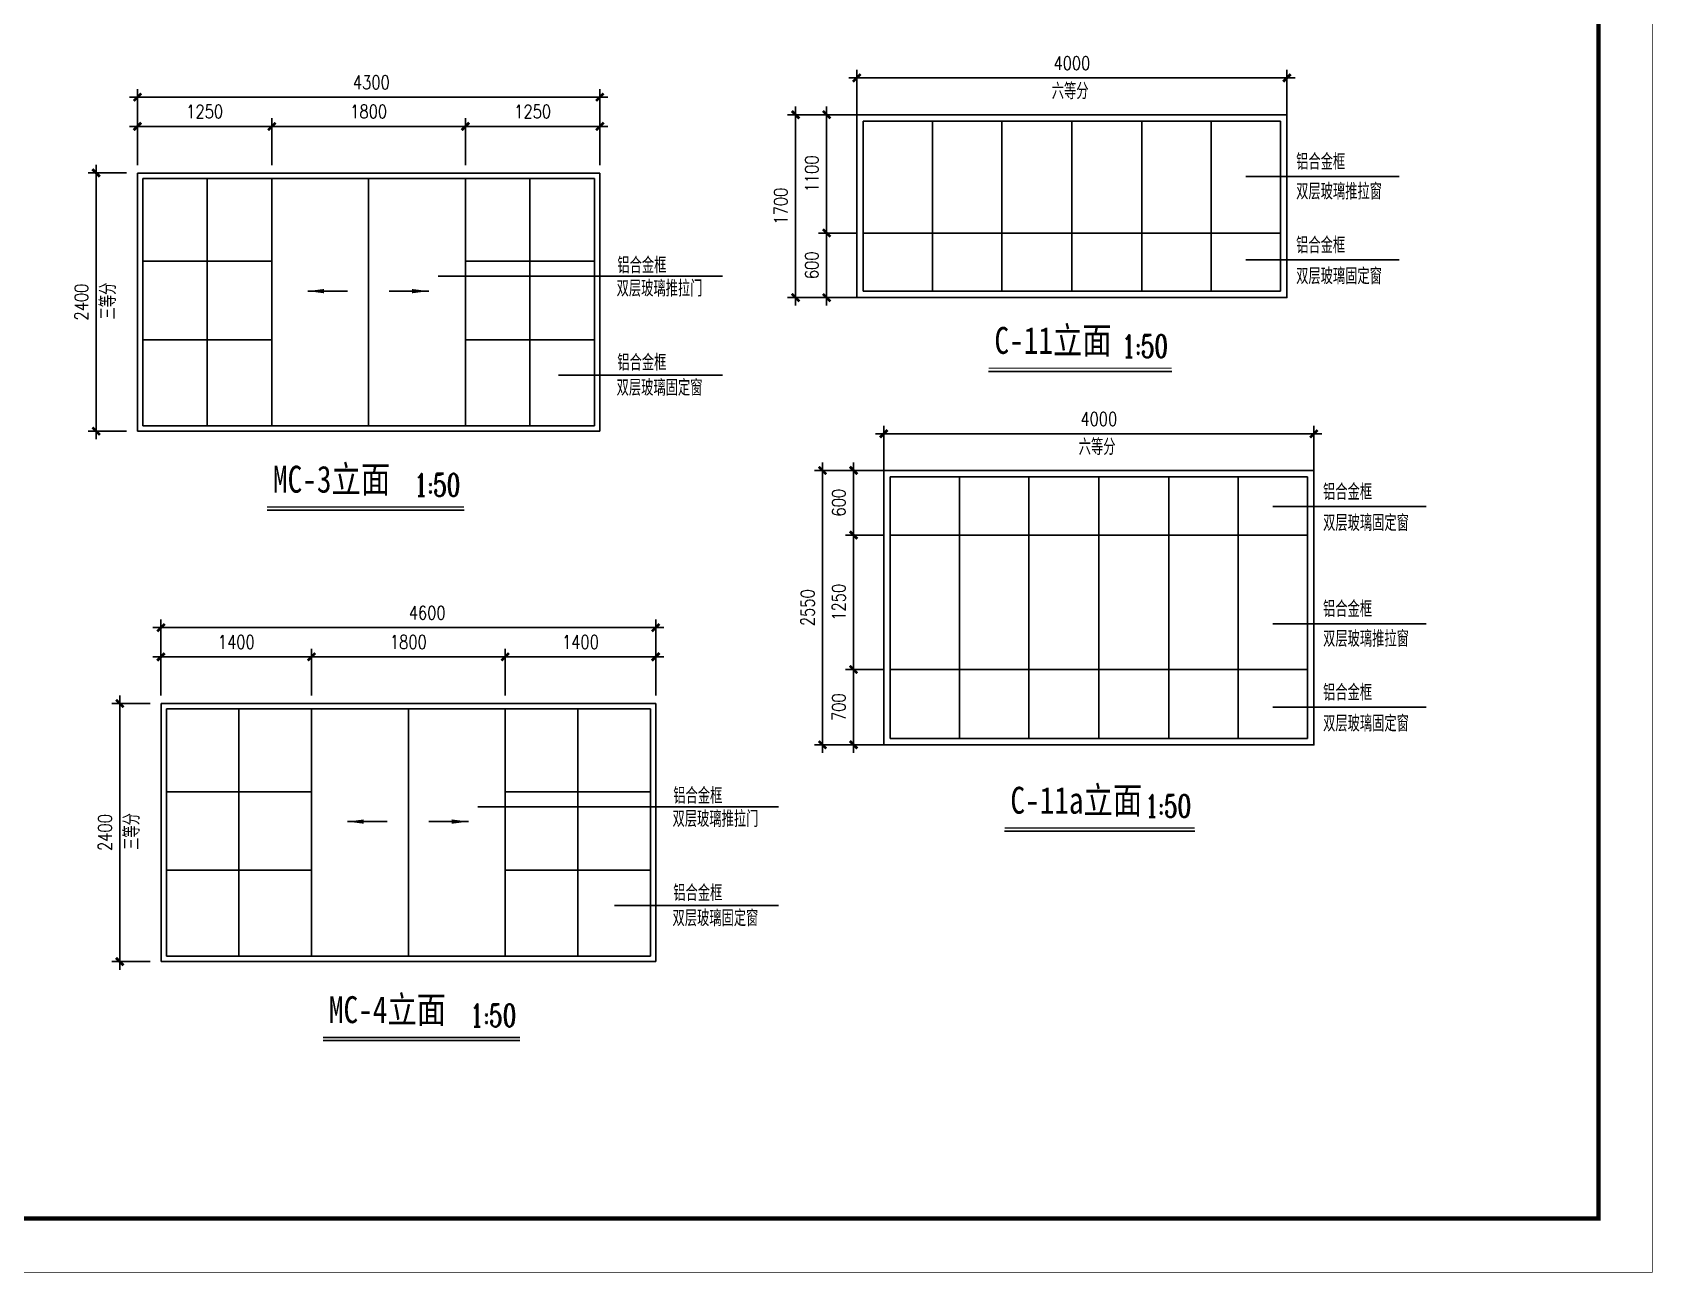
# Model space of a CAD drawing. Extents: x -357449 to -117302, y 127569 to 244935.
# Drawn here: x -324367 to -309301, y 127569 to 139097 of the extents above; entities that cross this region are included whole.
import ezdxf

# ---------------------------------------------------------------- set-up
doc = ezdxf.new("R2010")
doc.units = 0
doc.header["$MEASUREMENT"] = 0
doc.layers.get('0').update_dxf_attribs({"linetype": 'CONTINUOUS'})
doc.layers.get('DEFPOINTS').update_dxf_attribs({"linetype": 'CONTINUOUS'})
for name, color, linetype in [('JAJU', 8, 'CONTINUOUS'), ('LAYER3', 8, 'CONTINUOUS'), ('PD42', 11, 'CONTINUOUS'), ('PUB_TEXT', 7, 'CONTINUOUS'), ('WIN', 4, 'CONTINUOUS'), ('WINDOWS', 4, 'CONTINUOUS'), ('阳台', 4, 'CONTINUOUS')]:
    doc.layers.add(name, color=color, linetype=linetype)
doc.styles.add('_HZTXT', font='txt.shx', dxfattribs={"bigfont": 'fs.shx'})
doc.styles.add('CHINA', font='SimSun.ttf', dxfattribs={"width": 0.85, "height": 150})
doc.styles.add('DIM_FONT', font='SIMPLEX.shx', dxfattribs={"width": 0.8})
doc.styles.add('ROMAND', font='romanc.shx', dxfattribs={"bigfont": 'bigfont.shx'})
doc.dimstyles.get("Standard").update_dxf_attribs({"dimtxt": 375, "dimasz": 1, "dimexe": 150, "dimexo": 0, "dimgap": 200, "dimtad": 1, "dimdec": 0, "dimzin": 0, "dimdsep": 46, "dimtxsty": 'DIM_FONT', "dimblk1": '_DIMX', "dimblk2": '_DIMX', "dimsah": 1, "dimcen": 200, "dimclrd": 256, "dimclre": 256, "dimclrt": 4, "dimadec": 0, "dimazin": 0, "dimtfac": 1, "dimtdec": 0, "dimtix": 1, "dimtmove": 2, "dimatfit": 3, "dimldrblk": '_DIMX', "dimfxl": 0, "dimtolj": 1, "dimtzin": 0, "dimarcsym": 0})

# ---------------------------------------------------------------- blocks, each defined once
blk = doc.blocks.new('_DIMX')
blk.add_line((-150, 0), (150, 0))
at = {"const_width": 50}
blk.add_lwpolyline([(-70, -70), (70, 70)], dxfattribs=at)
blk = doc.blocks.new('*D1435')
at = {"linetype": 'ByBlock'}
for p, q in [((-322323, 150718), (-322323, 151134)), ((-318323, 150718), (-318323, 151134)), ((-322322, 151059), (-318323, 151059))]:
    blk.add_line(p, q, dxfattribs=at)
at = {"layer": 'DEFPOINTS', "color": 0, "linetype": 'ByBlock'}
for p in [(-318323, 151059), (-322323, 150718), (-318323, 150718)]:
    blk.add_point(p, dxfattribs=at)
at = {"linetype": 'ByBlock', "xscale": 0.5, "yscale": 0.5, "zscale": 0.5, "rotation": 180}
blk.add_blockref('_DIMX', (-322323, 151059), dxfattribs=at)
at = {"linetype": 'ByBlock', "xscale": 0.5, "yscale": 0.5, "zscale": 0.5}
blk.add_blockref('_DIMX', (-318323, 151059), dxfattribs=at)
at = {"color": 4, "linetype": 'ByBlock', "insert": (-320323, 151197), "char_height": 125, "attachment_point": 5, "style": 'DIM_FONT'}
blk.add_mtext('\\A1;4000', dxfattribs=at)
blk = doc.blocks.new('*D1434')
at = {"linetype": 'ByBlock'}
for p, q in [((-322323, 153825), (-322323, 154242)), ((-322322, 154167), (-318323, 154167)), ((-318323, 153825), (-318323, 154242))]:
    blk.add_line(p, q, dxfattribs=at)
at = {"layer": 'DEFPOINTS', "color": 0, "linetype": 'ByBlock'}
for p in [(-318323, 154167), (-322323, 153825), (-318323, 153825)]:
    blk.add_point(p, dxfattribs=at)
at = {"linetype": 'ByBlock', "xscale": 0.5, "yscale": 0.5, "zscale": 0.5, "rotation": 180}
blk.add_blockref('_DIMX', (-322323, 154167), dxfattribs=at)
at = {"linetype": 'ByBlock', "xscale": 0.5, "yscale": 0.5, "zscale": 0.5}
blk.add_blockref('_DIMX', (-318323, 154167), dxfattribs=at)
at = {"color": 4, "linetype": 'ByBlock', "insert": (-320323, 154304), "char_height": 125, "attachment_point": 5, "style": 'DIM_FONT'}
blk.add_mtext('\\A1;4000', dxfattribs=at)
blk = doc.blocks.new('*D1450')
at = {"linetype": 'ByBlock'}
for p, q in [((-339161, 145618), (-339517, 145618)), ((-339442, 145617), (-339442, 143218)), ((-339161, 143218), (-339517, 143218))]:
    blk.add_line(p, q, dxfattribs=at)
at = {"layer": 'DEFPOINTS', "color": 0, "linetype": 'ByBlock'}
for p in [(-339161, 145618), (-339442, 143218), (-339161, 143218)]:
    blk.add_point(p, dxfattribs=at)
at = {"linetype": 'ByBlock', "xscale": 0.5, "yscale": 0.5, "zscale": 0.5}
for p, rotation in [((-339442, 145618), 90), ((-339442, 143218), 270)]:
    blk.add_blockref('_DIMX', p, dxfattribs=dict(at, rotation=rotation))
at = {"color": 4, "linetype": 'ByBlock', "insert": (-339579, 144418), "char_height": 125, "attachment_point": 5, "rotation": 90, "style": 'DIM_FONT'}
blk.add_mtext('\\A1;2400', dxfattribs=at)
blk = doc.blocks.new('*D1451')
at = {"linetype": 'ByBlock'}
for p, q in [((-339058, 145692), (-339058, 146398)), ((-339058, 146323), (-334759, 146323)), ((-334758, 145692), (-334758, 146398))]:
    blk.add_line(p, q, dxfattribs=at)
at = {"layer": 'DEFPOINTS', "color": 0, "linetype": 'ByBlock'}
for p in [(-334758, 146323), (-339058, 145692), (-334758, 145692)]:
    blk.add_point(p, dxfattribs=at)
at = {"linetype": 'ByBlock', "xscale": 0.5, "yscale": 0.5, "zscale": 0.5, "rotation": 180}
blk.add_blockref('_DIMX', (-339058, 146323), dxfattribs=at)
at = {"linetype": 'ByBlock', "xscale": 0.5, "yscale": 0.5, "zscale": 0.5}
blk.add_blockref('_DIMX', (-334758, 146323), dxfattribs=at)
at = {"color": 4, "linetype": 'ByBlock', "insert": (-336883, 146461), "char_height": 125, "attachment_point": 5, "style": 'DIM_FONT'}
blk.add_mtext('\\A1;4300', dxfattribs=at)
blk = doc.blocks.new('*D1452')
at = {"linetype": 'ByBlock'}
for p, q in [((-336008, 145692), (-336008, 146126)), ((-336008, 146051), (-334759, 146051)), ((-334758, 145692), (-334758, 146126))]:
    blk.add_line(p, q, dxfattribs=at)
at = {"layer": 'DEFPOINTS', "color": 0, "linetype": 'ByBlock'}
for p in [(-334758, 146051), (-336008, 145692), (-334758, 145692)]:
    blk.add_point(p, dxfattribs=at)
at = {"linetype": 'ByBlock', "xscale": 0.5, "yscale": 0.5, "zscale": 0.5, "rotation": 180}
blk.add_blockref('_DIMX', (-336008, 146051), dxfattribs=at)
at = {"linetype": 'ByBlock', "xscale": 0.5, "yscale": 0.5, "zscale": 0.5}
blk.add_blockref('_DIMX', (-334758, 146051), dxfattribs=at)
at = {"color": 4, "linetype": 'ByBlock', "insert": (-335383, 146189), "char_height": 125, "attachment_point": 5, "style": 'DIM_FONT'}
blk.add_mtext('\\A1;1250', dxfattribs=at)
blk = doc.blocks.new('*D1453')
at = {"linetype": 'ByBlock'}
for p, q in [((-339058, 145692), (-339058, 146126)), ((-337809, 146051), (-339058, 146051)), ((-337808, 145692), (-337808, 146126))]:
    blk.add_line(p, q, dxfattribs=at)
at = {"layer": 'DEFPOINTS', "color": 0, "linetype": 'ByBlock'}
for p in [(-339058, 146051), (-339058, 145692), (-337808, 145692)]:
    blk.add_point(p, dxfattribs=at)
at = {"linetype": 'ByBlock', "xscale": 0.5, "yscale": 0.5, "zscale": 0.5, "rotation": 180}
blk.add_blockref('_DIMX', (-339058, 146051), dxfattribs=at)
at = {"linetype": 'ByBlock', "xscale": 0.5, "yscale": 0.5, "zscale": 0.5}
blk.add_blockref('_DIMX', (-337808, 146051), dxfattribs=at)
at = {"color": 4, "linetype": 'ByBlock', "insert": (-338433, 146189), "char_height": 125, "attachment_point": 5, "style": 'DIM_FONT'}
blk.add_mtext('\\A1;1250', dxfattribs=at)
blk = doc.blocks.new('*D1454')
at = {"linetype": 'ByBlock'}
for p, q in [((-337808, 145692), (-337808, 146126)), ((-337808, 146051), (-336009, 146051)), ((-336008, 145692), (-336008, 146126))]:
    blk.add_line(p, q, dxfattribs=at)
at = {"layer": 'DEFPOINTS', "color": 0, "linetype": 'ByBlock'}
for p in [(-336008, 146051), (-337808, 145692), (-336008, 145692)]:
    blk.add_point(p, dxfattribs=at)
at = {"linetype": 'ByBlock', "xscale": 0.5, "yscale": 0.5, "zscale": 0.5, "rotation": 180}
blk.add_blockref('_DIMX', (-337808, 146051), dxfattribs=at)
at = {"linetype": 'ByBlock', "xscale": 0.5, "yscale": 0.5, "zscale": 0.5}
blk.add_blockref('_DIMX', (-336008, 146051), dxfattribs=at)
at = {"color": 4, "linetype": 'ByBlock', "insert": (-336908, 146189), "char_height": 125, "attachment_point": 5, "style": 'DIM_FONT'}
blk.add_mtext('\\A1;1800', dxfattribs=at)
blk = doc.blocks.new('*D1457')
at = {"linetype": 'ByBlock'}
for p, q in [((-331586, 145692), (-331586, 146398)), ((-331585, 146323), (-326986, 146323)), ((-326986, 145692), (-326986, 146398))]:
    blk.add_line(p, q, dxfattribs=at)
at = {"layer": 'DEFPOINTS', "color": 0, "linetype": 'ByBlock'}
for p in [(-326986, 146323), (-331586, 145692), (-326986, 145692)]:
    blk.add_point(p, dxfattribs=at)
at = {"linetype": 'ByBlock', "xscale": 0.5, "yscale": 0.5, "zscale": 0.5, "rotation": 180}
blk.add_blockref('_DIMX', (-331586, 146323), dxfattribs=at)
at = {"linetype": 'ByBlock', "xscale": 0.5, "yscale": 0.5, "zscale": 0.5}
blk.add_blockref('_DIMX', (-326986, 146323), dxfattribs=at)
at = {"color": 4, "linetype": 'ByBlock', "insert": (-329111, 146461), "char_height": 125, "attachment_point": 5, "style": 'DIM_FONT'}
blk.add_mtext('\\A1;4600', dxfattribs=at)
blk = doc.blocks.new('*D1458')
at = {"linetype": 'ByBlock'}
for p, q in [((-330186, 145692), (-330186, 146126)), ((-330185, 146051), (-328386, 146051)), ((-328386, 145692), (-328386, 146126))]:
    blk.add_line(p, q, dxfattribs=at)
at = {"layer": 'DEFPOINTS', "color": 0, "linetype": 'ByBlock'}
for p in [(-328386, 146051), (-330186, 145692), (-328386, 145692)]:
    blk.add_point(p, dxfattribs=at)
at = {"linetype": 'ByBlock', "xscale": 0.5, "yscale": 0.5, "zscale": 0.5, "rotation": 180}
blk.add_blockref('_DIMX', (-330186, 146051), dxfattribs=at)
at = {"linetype": 'ByBlock', "xscale": 0.5, "yscale": 0.5, "zscale": 0.5}
blk.add_blockref('_DIMX', (-328386, 146051), dxfattribs=at)
at = {"color": 4, "linetype": 'ByBlock', "insert": (-329286, 146189), "char_height": 125, "attachment_point": 5, "style": 'DIM_FONT'}
blk.add_mtext('\\A1;1800', dxfattribs=at)
blk = doc.blocks.new('*D1459')
at = {"linetype": 'ByBlock'}
for p, q in [((-331586, 145692), (-331586, 146126)), ((-330186, 146051), (-331585, 146051)), ((-330186, 145692), (-330186, 146126))]:
    blk.add_line(p, q, dxfattribs=at)
at = {"layer": 'DEFPOINTS', "color": 0, "linetype": 'ByBlock'}
for p in [(-331586, 146051), (-331586, 145692), (-330186, 145692)]:
    blk.add_point(p, dxfattribs=at)
at = {"linetype": 'ByBlock', "xscale": 0.5, "yscale": 0.5, "zscale": 0.5, "rotation": 180}
blk.add_blockref('_DIMX', (-331586, 146051), dxfattribs=at)
at = {"linetype": 'ByBlock', "xscale": 0.5, "yscale": 0.5, "zscale": 0.5}
blk.add_blockref('_DIMX', (-330186, 146051), dxfattribs=at)
at = {"color": 4, "linetype": 'ByBlock', "insert": (-330886, 146189), "char_height": 125, "attachment_point": 5, "style": 'DIM_FONT'}
blk.add_mtext('\\A1;1400', dxfattribs=at)
blk = doc.blocks.new('*D1455')
at = {"linetype": 'ByBlock'}
for p, q in [((-331688, 145618), (-332044, 145618)), ((-331969, 145617), (-331969, 143218)), ((-331688, 143218), (-332044, 143218))]:
    blk.add_line(p, q, dxfattribs=at)
at = {"layer": 'DEFPOINTS', "color": 0, "linetype": 'ByBlock'}
for p in [(-331688, 145618), (-331969, 143218), (-331688, 143218)]:
    blk.add_point(p, dxfattribs=at)
at = {"linetype": 'ByBlock', "xscale": 0.5, "yscale": 0.5, "zscale": 0.5}
for p, rotation in [((-331969, 145618), 90), ((-331969, 143218), 270)]:
    blk.add_blockref('_DIMX', p, dxfattribs=dict(at, rotation=rotation))
at = {"color": 4, "linetype": 'ByBlock', "insert": (-332107, 144418), "char_height": 125, "attachment_point": 5, "rotation": 90, "style": 'DIM_FONT'}
blk.add_mtext('\\A1;2400', dxfattribs=at)
blk = doc.blocks.new('*D1456')
at = {"linetype": 'ByBlock'}
for p, q in [((-328386, 145692), (-328386, 146126)), ((-328385, 146051), (-326986, 146051)), ((-326986, 145692), (-326986, 146126))]:
    blk.add_line(p, q, dxfattribs=at)
at = {"layer": 'DEFPOINTS', "color": 0, "linetype": 'ByBlock'}
for p in [(-326986, 146051), (-328386, 145692), (-326986, 145692)]:
    blk.add_point(p, dxfattribs=at)
at = {"linetype": 'ByBlock', "xscale": 0.5, "yscale": 0.5, "zscale": 0.5, "rotation": 180}
blk.add_blockref('_DIMX', (-328386, 146051), dxfattribs=at)
at = {"linetype": 'ByBlock', "xscale": 0.5, "yscale": 0.5, "zscale": 0.5}
blk.add_blockref('_DIMX', (-326986, 146051), dxfattribs=at)
at = {"color": 4, "linetype": 'ByBlock', "insert": (-327686, 146189), "char_height": 125, "attachment_point": 5, "style": 'DIM_FONT'}
blk.add_mtext('\\A1;1400', dxfattribs=at)
blk = doc.blocks.new('*D1436')
at = {"linetype": 'ByBlock'}
for p, q in [((-322323, 150118), (-322678, 150118)), ((-322603, 148868), (-322603, 150117)), ((-322323, 148868), (-322678, 148868))]:
    blk.add_line(p, q, dxfattribs=at)
at = {"layer": 'DEFPOINTS', "color": 0, "linetype": 'ByBlock'}
for p in [(-322603, 150118), (-322323, 150118), (-322323, 148868)]:
    blk.add_point(p, dxfattribs=at)
at = {"linetype": 'ByBlock', "xscale": 0.5, "yscale": 0.5, "zscale": 0.5}
for p, rotation in [((-322603, 150118), 90), ((-322603, 148868), 270)]:
    blk.add_blockref('_DIMX', p, dxfattribs=dict(at, rotation=rotation))
at = {"color": 4, "linetype": 'ByBlock', "insert": (-322741, 149493), "char_height": 125, "attachment_point": 5, "rotation": 90, "style": 'DIM_FONT'}
blk.add_mtext('\\A1;1250', dxfattribs=at)
blk = doc.blocks.new('*D1437')
at = {"linetype": 'ByBlock'}
for p, q in [((-322323, 150718), (-322967, 150718)), ((-322892, 150717), (-322892, 148168)), ((-322323, 148168), (-322967, 148168))]:
    blk.add_line(p, q, dxfattribs=at)
at = {"layer": 'DEFPOINTS', "color": 0, "linetype": 'ByBlock'}
for p in [(-322323, 150718), (-322892, 148168), (-322323, 148168)]:
    blk.add_point(p, dxfattribs=at)
at = {"linetype": 'ByBlock', "xscale": 0.5, "yscale": 0.5, "zscale": 0.5}
for p, rotation in [((-322892, 150718), 90), ((-322892, 148168), 270)]:
    blk.add_blockref('_DIMX', p, dxfattribs=dict(at, rotation=rotation))
at = {"color": 4, "linetype": 'ByBlock', "insert": (-323030, 149443), "char_height": 125, "attachment_point": 5, "rotation": 90, "style": 'DIM_FONT'}
blk.add_mtext('\\A1;2550', dxfattribs=at)
blk = doc.blocks.new('*D1438')
at = {"linetype": 'ByBlock'}
for p, q in [((-322323, 148868), (-322678, 148868)), ((-322603, 148168), (-322603, 148867)), ((-322323, 148168), (-322678, 148168))]:
    blk.add_line(p, q, dxfattribs=at)
at = {"layer": 'DEFPOINTS', "color": 0, "linetype": 'ByBlock'}
for p in [(-322603, 148868), (-322323, 148868), (-322323, 148168)]:
    blk.add_point(p, dxfattribs=at)
at = {"linetype": 'ByBlock', "xscale": 0.5, "yscale": 0.5, "zscale": 0.5}
for p, rotation in [((-322603, 148868), 90), ((-322603, 148168), 270)]:
    blk.add_blockref('_DIMX', p, dxfattribs=dict(at, rotation=rotation))
at = {"color": 4, "linetype": 'ByBlock', "insert": (-322741, 148518), "char_height": 125, "attachment_point": 5, "rotation": 90, "style": 'DIM_FONT'}
blk.add_mtext('\\A1;700', dxfattribs=at)
blk = doc.blocks.new('*D1439')
at = {"linetype": 'ByBlock'}
for p, q in [((-322323, 150718), (-322678, 150718)), ((-322603, 150717), (-322603, 150118)), ((-322323, 150118), (-322678, 150118))]:
    blk.add_line(p, q, dxfattribs=at)
at = {"layer": 'DEFPOINTS', "color": 0, "linetype": 'ByBlock'}
for p in [(-322323, 150718), (-322603, 150118), (-322323, 150118)]:
    blk.add_point(p, dxfattribs=at)
at = {"linetype": 'ByBlock', "xscale": 0.5, "yscale": 0.5, "zscale": 0.5}
for p, rotation in [((-322603, 150718), 90), ((-322603, 150118), 270)]:
    blk.add_blockref('_DIMX', p, dxfattribs=dict(at, rotation=rotation))
at = {"color": 4, "linetype": 'ByBlock', "insert": (-322741, 150418), "char_height": 125, "attachment_point": 5, "rotation": 90, "style": 'DIM_FONT'}
blk.add_mtext('\\A1;600', dxfattribs=at)
blk = doc.blocks.new('*D1431')
at = {"linetype": 'ByBlock'}
for p, q in [((-322323, 153825), (-322678, 153825)), ((-322603, 152726), (-322603, 153825)), ((-322323, 152725), (-322678, 152725))]:
    blk.add_line(p, q, dxfattribs=at)
at = {"layer": 'DEFPOINTS', "color": 0, "linetype": 'ByBlock'}
for p in [(-322603, 153825), (-322323, 153825), (-322323, 152725)]:
    blk.add_point(p, dxfattribs=at)
at = {"linetype": 'ByBlock', "xscale": 0.5, "yscale": 0.5, "zscale": 0.5}
for p, rotation in [((-322603, 153825), 90), ((-322603, 152725), 270)]:
    blk.add_blockref('_DIMX', p, dxfattribs=dict(at, rotation=rotation))
at = {"color": 4, "linetype": 'ByBlock', "insert": (-322741, 153275), "char_height": 125, "attachment_point": 5, "rotation": 90, "style": 'DIM_FONT'}
blk.add_mtext('\\A1;1100', dxfattribs=at)
blk = doc.blocks.new('*D1433')
at = {"linetype": 'ByBlock'}
for p, q in [((-322323, 153825), (-322967, 153825)), ((-322892, 153825), (-322892, 152126)), ((-322323, 152125), (-322967, 152125))]:
    blk.add_line(p, q, dxfattribs=at)
at = {"layer": 'DEFPOINTS', "color": 0, "linetype": 'ByBlock'}
for p in [(-322323, 153825), (-322892, 152125), (-322323, 152125)]:
    blk.add_point(p, dxfattribs=at)
at = {"linetype": 'ByBlock', "xscale": 0.5, "yscale": 0.5, "zscale": 0.5}
for p, rotation in [((-322892, 153825), 90), ((-322892, 152125), 270)]:
    blk.add_blockref('_DIMX', p, dxfattribs=dict(at, rotation=rotation))
at = {"color": 4, "linetype": 'ByBlock', "insert": (-323030, 152975), "char_height": 125, "attachment_point": 5, "rotation": 90, "style": 'DIM_FONT'}
blk.add_mtext('\\A1;1700', dxfattribs=at)
blk = doc.blocks.new('*D1432')
at = {"linetype": 'ByBlock'}
for p, q in [((-322323, 152725), (-322678, 152725)), ((-322603, 152126), (-322603, 152725)), ((-322323, 152125), (-322678, 152125))]:
    blk.add_line(p, q, dxfattribs=at)
at = {"layer": 'DEFPOINTS', "color": 0, "linetype": 'ByBlock'}
for p in [(-322603, 152725), (-322323, 152725), (-322323, 152125)]:
    blk.add_point(p, dxfattribs=at)
at = {"linetype": 'ByBlock', "xscale": 0.5, "yscale": 0.5, "zscale": 0.5}
for p, rotation in [((-322603, 152725), 90), ((-322603, 152125), 270)]:
    blk.add_blockref('_DIMX', p, dxfattribs=dict(at, rotation=rotation))
at = {"color": 4, "linetype": 'ByBlock', "insert": (-322741, 152425), "char_height": 125, "attachment_point": 5, "rotation": 90, "style": 'DIM_FONT'}
blk.add_mtext('\\A1;600', dxfattribs=at)

msp = doc.modelspace()

# ---------------------------------------------------------------- linework, layer by layer
for points, const_width in [([(-309303.31, 157270.75), (-351353.31, 157270.75), (-351353.31, 127570.75), (-309303.31, 127570.75)], 4), ([(-350103.31, 128070.75), (-350103.31, 156770.75), (-309803.31, 156770.75), (-309803.31, 128070.75)], 40)]:
    msp.add_lwpolyline(points, close=True, dxfattribs=dict(const_width=const_width))
at = {"layer": 'JAJU', "color": 8}
for points in [[(-316133.47, 137671.37, 0, 20, 0), (-316233.47, 137671.37, 0, 0, 0), (-316433.47, 137671.37, 0, 0, 0)], [(-315847.63, 137671.37, 0, 20, 0), (-315747.63, 137671.37, 0, 0, 0), (-315547.63, 137671.37, 0, 0, 0)], [(-314850.45, 137671.37, 0, 20, 0), (-314950.45, 137671.37, 0, 0, 0), (-315150.45, 137671.37, 0, 0, 0)], [(-314552.63, 137671.37, 0, 20, 0), (-314452.63, 137671.37, 0, 0, 0), (-314252.63, 137671.37, 0, 0, 0)], [(-313555.45, 137671.37, 0, 20, 0), (-313655.45, 137671.37, 0, 0, 0), (-313855.45, 137671.37, 0, 0, 0)], [(-313214.7, 137671.37, 0, 20, 0), (-313114.7, 137671.37, 0, 0, 0), (-312914.7, 137671.37, 0, 0, 0)], [(-315883.04, 133821.98, 0, 20, 0), (-315983.04, 133821.98, 0, 0, 0), (-316183.04, 133821.98, 0, 0, 0)], [(-315597.2, 133821.98, 0, 20, 0), (-315497.2, 133821.98, 0, 0, 0), (-315297.2, 133821.98, 0, 0, 0)], [(-314600.03, 133821.98, 0, 20, 0), (-314700.03, 133821.98, 0, 0, 0), (-314900.03, 133821.98, 0, 0, 0)], [(-314302.2, 133821.98, 0, 20, 0), (-314202.2, 133821.98, 0, 0, 0), (-314002.2, 133821.98, 0, 0, 0)], [(-313305.03, 133821.98, 0, 20, 0), (-313405.03, 133821.98, 0, 0, 0), (-313605.03, 133821.98, 0, 0, 0)], [(-312964.27, 133821.98, 0, 20, 0), (-312864.27, 133821.98, 0, 0, 0), (-312664.27, 133821.98, 0, 0, 0)]]:
    msp.add_lwpolyline(points, format="xyseb", dxfattribs=at)
at = {"layer": 'LAYER3'}
for p, q in [((-321805.31, 136691.82), (-321437.82, 136691.82)), ((-320681.91, 136691.82), (-321049.39, 136691.82)), ((-321435.41, 131760.88), (-321067.92, 131760.88)), ((-320312.01, 131760.88), (-320679.5, 131760.88))]:
    msp.add_line(p, q, dxfattribs=at)
for points in [[(-321805.31, 136691.82), (-321655.31, 136671.82), (-321655.31, 136711.82)], [(-320681.91, 136691.82), (-320836.91, 136671.82), (-320836.91, 136711.82)], [(-321435.41, 131760.88), (-321285.41, 131740.88), (-321285.41, 131780.88)], [(-320312.01, 131760.88), (-320467.01, 131740.88), (-320467.01, 131780.88)]]:
    msp.add_solid(points, dxfattribs=at)
at = {"layer": 'PD42'}
for p, q in [((-312760.92, 138272.09), (-316640.92, 138272.09)), ((-316640.92, 136692.09), (-316640.92, 138272.09)), ((-315995.92, 138272.09), (-315995.92, 136692.09)), ((-315350.92, 138272.09), (-315350.92, 136692.09)), ((-314700.92, 138272.09), (-314700.92, 136692.09)), ((-314050.92, 138272.09), (-314050.92, 136692.09)), ((-313405.92, 138272.09), (-313405.92, 136692.09)), ((-312760.92, 136692.09), (-312760.92, 138272.09)), ((-323340.35, 137739.91), (-322140.85, 137739.91)), ((-323340.35, 135439.91), (-323340.35, 137739.91)), ((-322740.6, 137739.91), (-322740.6, 135439.91)), ((-320339.85, 137739.91), (-322140.85, 137739.91)), ((-322140.85, 137739.91), (-322140.85, 135439.91)), ((-321240.35, 137739.91), (-321240.35, 135439.91)), ((-319140.35, 137739.91), (-320339.85, 137739.91)), ((-320339.85, 135439.91), (-320339.85, 137739.91)), ((-319740.1, 137739.91), (-319740.1, 135439.91)), ((-319140.35, 137739.91), (-319140.35, 135439.91)), ((-312760.92, 137232.09), (-316640.92, 137232.09)), ((-323340.35, 136969.91), (-322140.85, 136969.91)), ((-320339.85, 136969.91), (-319140.35, 136969.91)), ((-316640.92, 136692.09), (-312760.92, 136692.09)), ((-323340.35, 136239.91), (-322140.85, 136239.91)), ((-320339.85, 136239.91), (-319140.35, 136239.91)), ((-322140.85, 135439.91), (-323340.35, 135439.91)), ((-322140.85, 135439.91), (-320339.85, 135439.91)), ((-319140.35, 135439.91), (-320339.85, 135439.91)), ((-316390.5, 132534.34), (-316390.5, 134964.34)), ((-312510.5, 134964.34), (-316390.5, 134964.34)), ((-315745.5, 134964.34), (-315745.5, 132534.34)), ((-315100.5, 134964.34), (-315100.5, 132534.34)), ((-314450.5, 134964.34), (-314450.5, 132534.34)), ((-313800.5, 134964.34), (-313800.5, 132534.34)), ((-313155.5, 134964.34), (-313155.5, 132534.34)), ((-312510.5, 132534.34), (-312510.5, 134964.34)), ((-312510.5, 134424.34), (-316390.5, 134424.34)), ((-312510.5, 133174.34), (-316390.5, 133174.34)), ((-323120.45, 132808.96), (-321770.95, 132808.96)), ((-323120.45, 130508.96), (-323120.45, 132808.96)), ((-322445.7, 132808.96), (-322445.7, 130508.96)), ((-319969.95, 132808.96), (-321770.95, 132808.96)), ((-321770.95, 132808.96), (-321770.95, 130508.96)), ((-320870.45, 132808.96), (-320870.45, 130508.96)), ((-318620.45, 132808.96), (-319969.95, 132808.96)), ((-319969.95, 130508.96), (-319969.95, 132808.96)), ((-319295.2, 132808.96), (-319295.2, 130508.96)), ((-318620.45, 132808.96), (-318620.45, 130508.96)), ((-316390.5, 132534.34), (-312510.5, 132534.34)), ((-323120.45, 132038.96), (-321770.95, 132038.96)), ((-319969.95, 132038.96), (-318620.45, 132038.96)), ((-323120.45, 131308.96), (-321770.95, 131308.96)), ((-319969.95, 131308.96), (-318620.45, 131308.96)), ((-321770.95, 130508.96), (-323120.45, 130508.96)), ((-321770.95, 130508.96), (-319969.95, 130508.96)), ((-318620.45, 130508.96), (-319969.95, 130508.96))]:
    msp.add_line(p, q, dxfattribs=at)
at = {"layer": 'PUB_TEXT'}
for p, q in [((-313772.71, 135945.87), (-315475.76, 135945.87)), ((-320353.3, 134655.55), (-322184.23, 134655.55)), ((-313557.97, 131671.29), (-315327.42, 131671.29)), ((-319833.4, 129754.72), (-321664.34, 129754.72)), ((-319833.4, 129724.6), (-321664.34, 129724.6))]:
    msp.add_line(p, q, dxfattribs=at)
at = {"layer": 'PUB_TEXT', "const_width": 12}
for points in [[(-313772.71, 135975.98), (-315475.76, 135975.98)], [(-320353.3, 134685.66), (-322184.23, 134685.66)], [(-313557.97, 131701.4), (-315327.42, 131701.4)]]:
    msp.add_lwpolyline(points, dxfattribs=at)
at = {"layer": 'WIN'}
for p, q in [((-311658.32, 137758.22), (-313083.8, 137758.22)), ((-311658.32, 136982.35), (-313083.8, 136982.35)), ((-317949.75, 136829.6), (-320593.56, 136829.6)), ((-317949.75, 135912.11), (-319475.23, 135912.11)), ((-311407.89, 134688.79), (-312833.37, 134688.79)), ((-311407.89, 133600.47), (-312833.37, 133600.47)), ((-311407.89, 132824.6), (-312833.37, 132824.6)), ((-317429.85, 131898.65), (-320223.67, 131898.65)), ((-317429.85, 130981.16), (-318955.34, 130981.16))]:
    msp.add_line(p, q, dxfattribs=at)
at = {"layer": '阳台'}
for p, q in [((-319090.35, 137789.91), (-323390.35, 137789.91)), ((-323390.35, 137789.91), (-323390.35, 135389.91)), ((-319090.35, 135389.91), (-319090.35, 137789.91)), ((-323390.35, 135389.91), (-319090.35, 135389.91)), ((-318570.45, 132858.96), (-323170.45, 132858.96)), ((-323170.45, 132858.96), (-323170.45, 130458.96)), ((-318570.45, 130458.96), (-318570.45, 132858.96)), ((-323170.45, 130458.96), (-318570.45, 130458.96))]:
    msp.add_line(p, q, dxfattribs=at)
for points in [[(-316700.92, 136632.09), (-312700.92, 136632.09), (-312700.92, 138332.09), (-316700.92, 138332.09), (-316700.92, 136632.09), (-316700.92, 136632.09)], [(-316450.5, 132474.34), (-312450.5, 132474.34), (-312450.5, 135024.34), (-316450.5, 135024.34), (-316450.5, 132474.34), (-316450.5, 132474.34)]]:
    msp.add_lwpolyline(points, dxfattribs=at)

# ---------------------------------------------------------------- texts
at = {"layer": 'PUB_TEXT'}
for s, height, style, width, p in [('六等分', 150, '_HZTXT', 0.8, (-314887.94, 138475.83)), ('铝合金框', 150, '_HZTXT', 0.8, (-312615.68, 137819.19)), ('双层玻璃推拉窗', 150, '_HZTXT', 0.8, (-312615.68, 137543.18)), ('铝合金框', 150, '_HZTXT', 0.8, (-312615.68, 137043.32)), ('铝合金框', 150, '_HZTXT', 0.8, (-318927.37, 136856.86)), ('双层玻璃推拉门', 150, '_HZTXT', 0.8, (-318934.12, 136641.54)), ('双层玻璃固定窗', 150, '_HZTXT', 0.8, (-312615.68, 136755.69)), ('C-11立面', 250, 'CHINA', 0.8, (-315421.31, 136109.03)), ('1:50', 210, 'ROMAND', 0.7, (-314235.73, 136075.47)), ('铝合金框', 150, '_HZTXT', 0.8, (-318927.37, 135952.86)), ('双层玻璃固定窗', 150, '_HZTXT', 0.8, (-318934.12, 135719.18)), ('六等分', 150, '_HZTXT', 0.8, (-314637.51, 135168.08)), ('MC-3立面', 250, 'CHINA', 0.8, (-322129.79, 134818.7)), ('1:50', 210, 'ROMAND', 0.7, (-320816.31, 134785.14)), ('铝合金框', 150, '_HZTXT', 0.8, (-312365.26, 134749.76)), ('双层玻璃固定窗', 150, '_HZTXT', 0.8, (-312365.26, 134462.13)), ('铝合金框', 150, '_HZTXT', 0.8, (-312365.26, 133661.44)), ('双层玻璃推拉窗', 150, '_HZTXT', 0.8, (-312365.26, 133385.43)), ('铝合金框', 150, '_HZTXT', 0.8, (-312365.26, 132885.58)), ('双层玻璃固定窗', 150, '_HZTXT', 0.8, (-312365.26, 132597.95)), ('C-11a立面', 250, 'CHINA', 0.8, (-315272.98, 131834.44)), ('铝合金框', 150, '_HZTXT', 0.8, (-318407.47, 131925.91)), ('1:50', 210, 'ROMAND', 0.7, (-314020.99, 131800.88)), ('双层玻璃推拉门', 150, '_HZTXT', 0.8, (-318414.22, 131710.59)), ('铝合金框', 150, '_HZTXT', 0.8, (-318407.47, 131021.91)), ('双层玻璃固定窗', 150, '_HZTXT', 0.8, (-318414.22, 130788.23)), ('MC-4立面', 250, 'CHINA', 0.8, (-321609.89, 129887.76)), ('1:50', 210, 'ROMAND', 0.7, (-320296.42, 129854.2))]:
    msp.add_text(s, height=height, dxfattribs=dict(at, style=style, width=width)).set_placement(p)
at = {"layer": 'PUB_TEXT', "style": '_HZTXT', "width": 0.8}
for p in [(-323588, 136428.76), (-323368.1, 131497.82)]:
    msp.add_text('三等分', height=150, rotation=90, dxfattribs=at).set_placement(p)

# ---------------------------------------------------------------- dimensions: what is measured, and where the dimension line sits
at = {"layer": 'WINDOWS'}
for base, p1, p2, picture, middle, set_off in [((-312700.92, 138673.47), (-316700.92, 138332.09), (-312700.92, 138332.09), '*D1434', (-314700.92, 138810.97), (5621.8, -15493.22)), ((-323390.35, 138223.55), (-322140.35, 137863.85), (-323390.35, 137863.85), '*D1453', (-322765.35, 138361.05), (15668.02, -7827.82)), ((-320340.35, 138223.55), (-322140.35, 137863.85), (-320340.35, 137863.85), '*D1454', (-321240.35, 138361.05), (15668.02, -7827.82)), ((-319090.35, 138223.55), (-320340.35, 137863.85), (-319090.35, 137863.85), '*D1452', (-319715.35, 138361.05), (15668.02, -7827.82)), ((-312450.5, 135365.72), (-316450.5, 135024.34), (-312450.5, 135024.34), '*D1435', (-314450.5, 135503.22), (5872.22, -15693.32)), ((-323170.45, 133292.6), (-321770.45, 132932.9), (-323170.45, 132932.9), '*D1459', (-322470.45, 133430.1), (8415.08, -12758.77)), ((-319970.45, 133292.6), (-321770.45, 132932.9), (-319970.45, 132932.9), '*D1458', (-320870.45, 133430.1), (8415.08, -12758.77)), ((-318570.45, 133292.6), (-319970.45, 132932.9), (-318570.45, 132932.9), '*D1456', (-319270.45, 133430.1), (8415.08, -12758.77))]:
    dim = msp.add_linear_dim(base=base, p1=p1, p2=p2, dimstyle='Standard', override={"dimscale": 0.5, "dimtxt": 250, "dimgap": 150, "dimblk": '_DIMX'}, dxfattribs=at)
    dim.commit()
    dim.dimension.update_dxf_attribs({"geometry": picture, "text_midpoint": middle, "insert": set_off})
for base, p1, p2, picture, middle, set_off in [((-319090.35, 138495.32), (-323390.35, 137863.85), (-319090.35, 137863.85), '*D1451', (-321215.35, 138632.82), (15668.02, -7827.82)), ((-318570.45, 133564.37), (-323170.45, 132932.9), (-318570.45, 132932.9), '*D1457', (-320695.45, 133701.87), (8415.08, -12758.77))]:
    dim = msp.add_linear_dim(base=base, p1=p1, p2=p2, dimstyle='Standard', override={"dimscale": 0.5, "dimtxt": 250, "dimgap": 150, "dimblk": '_DIMX'}, dxfattribs=at)
    dim.commit()
    dim.dimension.update_dxf_attribs({"geometry": picture, "text_midpoint": middle, "dimtype": 160, "insert": set_off})
for base, p1, p2, picture, middle, set_off in [((-317270.62, 136632.09), (-316700.92, 138332.09), (-316700.92, 136632.09), '*D1433', (-317408.12, 137482.09), (5621.8, -15493.22)), ((-316981.56, 138332.09), (-316700.92, 137232.09), (-316700.92, 138332.09), '*D1431', (-317119.06, 137782.09), (5621.8, -15493.22)), ((-323773.92, 135389.91), (-323493.28, 137789.91), (-323493.28, 135389.91), '*D1450', (-323911.42, 136589.91), (15668.02, -7827.82)), ((-316981.56, 137232.09), (-316700.92, 136632.09), (-316700.92, 137232.09), '*D1432', (-317119.06, 136932.09), (5621.8, -15493.22)), ((-317020.19, 132474.34), (-316450.5, 135024.34), (-316450.5, 132474.34), '*D1437', (-317157.69, 133749.34), (5872.22, -15693.32)), ((-316731.13, 134424.34), (-316450.5, 135024.34), (-316450.5, 134424.34), '*D1439', (-316868.63, 134724.34), (5872.22, -15693.32)), ((-316731.13, 134424.34), (-316450.5, 133174.34), (-316450.5, 134424.34), '*D1436', (-316868.63, 133799.34), (5872.22, -15693.32)), ((-316731.13, 133174.34), (-316450.5, 132474.34), (-316450.5, 133174.34), '*D1438', (-316868.63, 132824.34), (5872.22, -15693.32)), ((-323554.02, 130458.96), (-323273.38, 132858.96), (-323273.38, 130458.96), '*D1455', (-323691.52, 131658.96), (8415.08, -12758.77))]:
    dim = msp.add_linear_dim(base=base, p1=p1, p2=p2, angle=90, dimstyle='Standard', override={"dimscale": 0.5, "dimtxt": 250, "dimgap": 150, "dimblk": '_DIMX'}, dxfattribs=at)
    dim.commit()
    dim.dimension.update_dxf_attribs({"geometry": picture, "text_midpoint": middle, "insert": set_off})

doc.saveas('drawing.dxf')
